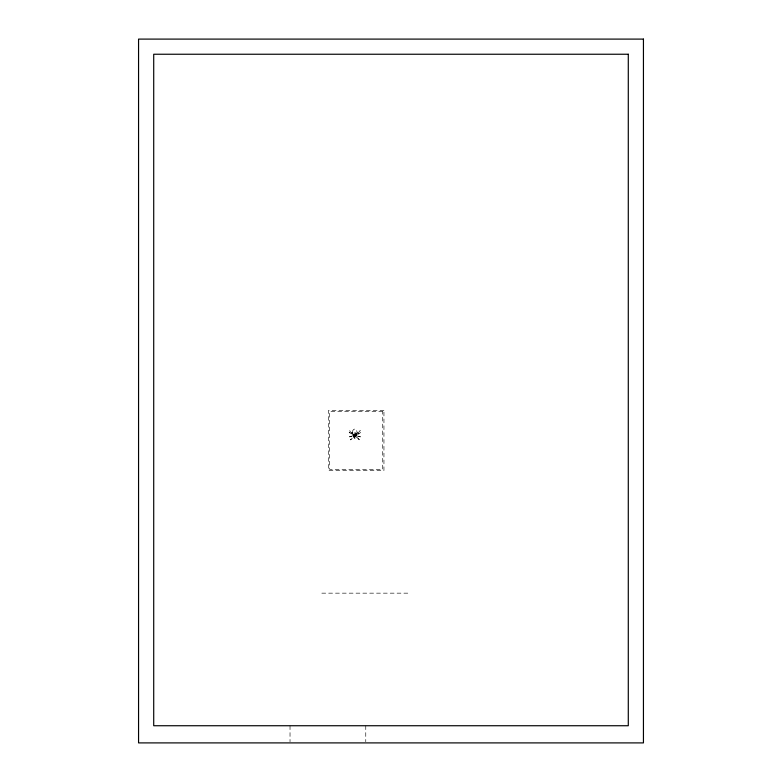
<?xml version="1.0" encoding="UTF-8"?>
<svg xmlns="http://www.w3.org/2000/svg" width="782" height="782" viewBox="0 0 782 782"><rect width="100%" height="100%" fill="white"/><g stroke="black" fill="none" stroke-linecap="round" stroke-linejoin="round"><path stroke-width="0.59" stroke-dasharray="3.91 2.93" d="M351.763 436.385L349.349 436.855L351.744 436.268M358.117 436.385L360.531 436.855L358.136 436.268M358.488 436.248L355.39 435.848L360.258 430.569L355.243 434.929L358.332 436.346M354.344 437.549L354.627 438.262L353.572 435.789L353.767 433.727L354.119 433.072L355.722 433.042L356.367 435.124L355.351 438.243M352.311 438.34C344.96 444.254 361.362 431.087 351.988 438.028M358.391 433.648L355.507 435.33L358.557 433.99M351.392 436.248L354.617 435.027L352.008 432.642L354.49 435.848L351.529 436.552M354.178 437.871L355.468 438.008M354.119 433.072L355.761 433.072M351.489 433.648L354.373 435.33L351.323 433.99M358.019 438.164L355.126 436.327L359.368 439.816L357.745 437.93L357.794 438.507M321.803 593.157L408.136 593.157M354.451 437.861L354.109 437.734M365.761 725.735L365.761 741.756M290.024 725.735L290.024 741.756M360.756 432.446L358.273 434.039L360.756 432.446M351.695 433.805L349.124 432.446L351.695 433.805M357.1 432.7C355.224 438.438 349.486 430.237 354.94 428.907L356.602 430.032L357.1 432.7M352.467 432.945C349.935 432.837 347.814 427.822 352.467 432.945M383.942 410.472L328.401 410.472L328.401 470.549L383.942 470.549L383.942 410.472M382.721 411.694L329.623 411.694L329.623 469.327L382.721 469.327L382.721 411.694"/><path stroke-width="1.17" d="M643.439 39.1L138.561 39.1L138.561 742.9L643.439 742.9L643.439 39.1M628.288 54.241L153.712 54.241L153.712 725.735L628.288 725.735L628.288 54.241"/></g></svg>
